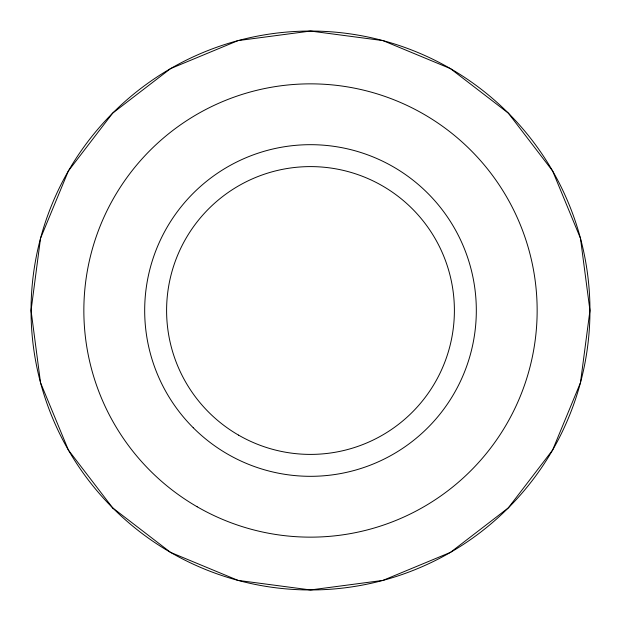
<?xml version="1.0" encoding="UTF-8"?>
<svg xmlns="http://www.w3.org/2000/svg" width="621" height="621" viewBox="0 0 621 621"><rect width="100%" height="100%" fill="white"/><g stroke="black" fill="none" stroke-linecap="round" stroke-linejoin="round"><path stroke-width="0.93" d="M40.536 238.301L31.05 310.5L40.536 382.699L68.38 450.023L112.711 507.916L170.581 552.395L238.045 580.394L310.5 589.95L382.955 580.394L450.419 552.395L508.288 507.916L552.62 450.023L580.464 382.699L589.95 310.5L580.464 238.301L552.62 170.977L508.288 113.084L450.419 68.605L382.955 40.606L310.5 31.05L238.045 40.606L170.581 68.605L112.711 113.084L68.38 170.977L40.536 238.301M193.247 427.753A165.823 165.823 0 0 0 470.671 353.419A165.823 165.823 0 0 0 267.581 150.329A165.823 165.823 0 0 0 193.247 427.753M197.175 506.783A226.649 226.649 0 0 0 537.149 310.5A226.649 226.649 0 0 0 197.175 114.217A226.649 226.649 0 0 0 197.175 506.783M238.549 435.119A143.893 143.893 0 0 0 454.393 310.5A143.893 143.893 0 0 0 238.549 185.881A143.893 143.893 0 0 0 238.549 435.119M112.991 508.195A279.45 279.45 0 0 0 580.464 382.699A279.45 279.45 0 0 0 238.045 40.606A279.45 279.45 0 0 0 112.991 508.195"/></g></svg>
